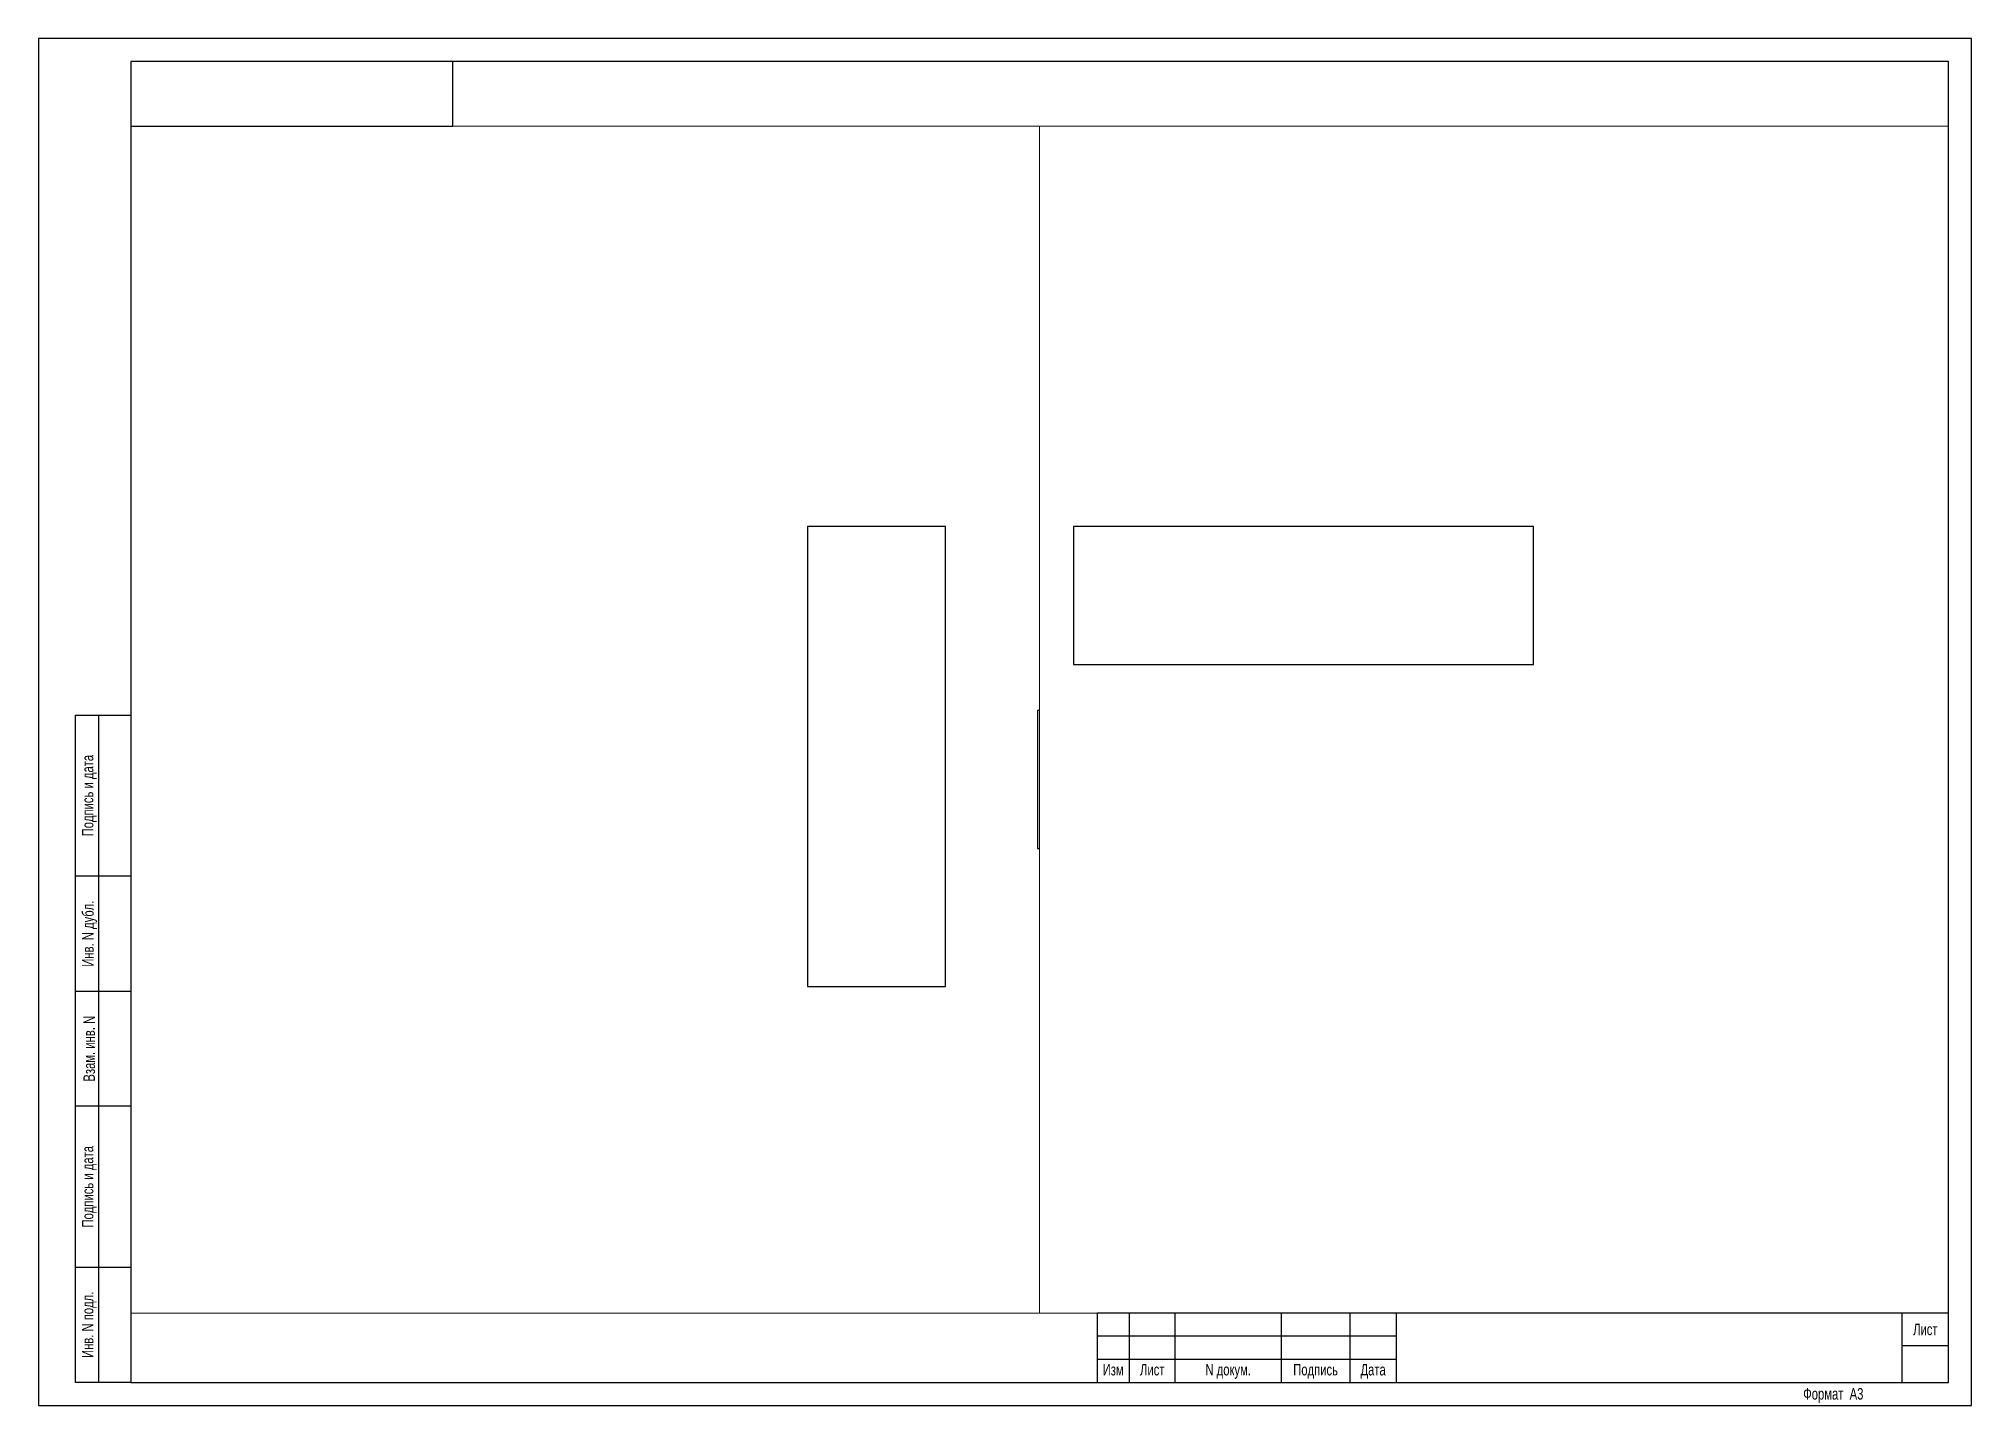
# Paper-space layout 'А3_лист2' of a CAD drawing. Header units: millimetres. Extents: x 0 to 420, y 0 to 297.
# The model-space entities are those that its viewports show. They can reach past a viewport. Long polylines and large blocks are cut down to what shows.
import ezdxf
from ezdxf.enums import TextEntityAlignment as Align

# ---------------------------------------------------------------- set-up
doc = ezdxf.new("R2010")
doc.units = ezdxf.units.MM
doc.layers.add('L1', color=6, linetype='Continuous')
doc.layers.add('Контур', color=4, linetype='Continuous')
doc.layers.add('Видовой', color=5, linetype='Continuous', plot=False)
doc.styles.get("Standard").update_dxf_attribs({"font": 'arial.ttf'})

msp = doc.modelspace()

# ---------------------------------------------------------------- linework, layer by layer
at = {"layer": 'Контур'}
for points in [[(0, 0), (30, 0), (30, 100), (0, 100)], [(50, 30), (150, 30), (150, 60), (50, 60)]]:
    msp.add_lwpolyline(points, close=True, dxfattribs=at)

psp = doc.layouts.new('А3_лист2')

# ---------------------------------------------------------------- linework, layer by layer
at = {"layer": 'L1', "color": 4, "linetype": 'Continuous'}
for p, q in [((420, 297), (0, 297)), ((0, 297), (0, 0)), ((420, 0), (420, 297)), ((0, 0), (420, 0))]:
    psp.add_line(p, q, dxfattribs=at)
at = {"layer": 'L1', "color": 5, "linetype": 'Continuous'}
for p, q in [((415, 292), (20, 292)), ((20, 292), (20, 5)), ((90, 278), (90, 292)), ((415, 5), (415, 292)), ((20, 278), (90, 278)), ((8, 5), (8, 150)), ((8, 150), (20, 150)), ((13, 150), (13, 5)), ((20, 115), (8, 115)), ((8, 90), (20, 90)), ((20, 65), (8, 65)), ((8, 30), (20, 30)), ((415, 20), (230, 20)), ((230, 20), (230, 5)), ((237, 20), (237, 5)), ((247, 5), (247, 20)), ((270, 20), (270, 5)), ((285, 5), (285, 20)), ((295, 20), (295, 5)), ((405, 5), (405, 20)), ((405, 13), (415, 13)), ((230, 10), (295, 10)), ((20, 5), (8, 5)), ((20, 5), (415, 5))]:
    psp.add_line(p, q, dxfattribs=at)
at = {"layer": 'L1', "color": 3, "linetype": 'Continuous'}
psp.add_line((295, 15), (230, 15), dxfattribs=at)

# ---------------------------------------------------------------- texts
at = {"layer": 'L1', "color": 3, "linetype": 'Continuous', "width": 0.7}
for s, p in [('Подпись и дата', (11, 132.5)), ('Инв. N дубл.', (11, 102.5)), ('Взам. инв. N', (11, 77.5)), ('Подпись и дата', (11, 47.5)), ('Инв. N подл.', (11, 17.5))]:
    psp.add_text(s, height=2.5, rotation=90, dxfattribs=at).set_placement(p, align=Align.MIDDLE)
for s, p in [('Лист', (410, 16.5)), ('Формат  A3', (390, 2.5))]:
    psp.add_text(s, height=2.5, dxfattribs=at).set_placement(p, align=Align.MIDDLE_CENTER)
for s, p in [('Изм', (233.5, 6.5)), ('Лист', (242, 6.5)), ('N докум.', (258.5, 6.5)), ('Подпись', (277.5, 6.5)), ('Дата', (290, 6.5))]:
    psp.add_text(s, height=2.5, dxfattribs=at).set_placement(p, align=Align.CENTER)

# ---------------------------------------------------------------- viewports
at = {"layer": 'Видовой', "view_target_point": (1070.66, 672)}
psp.add_viewport(center=(118.75, 149), size=(197.5, 258), view_center_point=(-1118.98, -614), view_height=258, dxfattribs=at)
psp.add_viewport(center=(316.25, 149), size=(197.5, 258), view_center_point=(-929.26, -654), view_height=258, status=3, dxfattribs=at)

doc.saveas('drawing.dxf')
